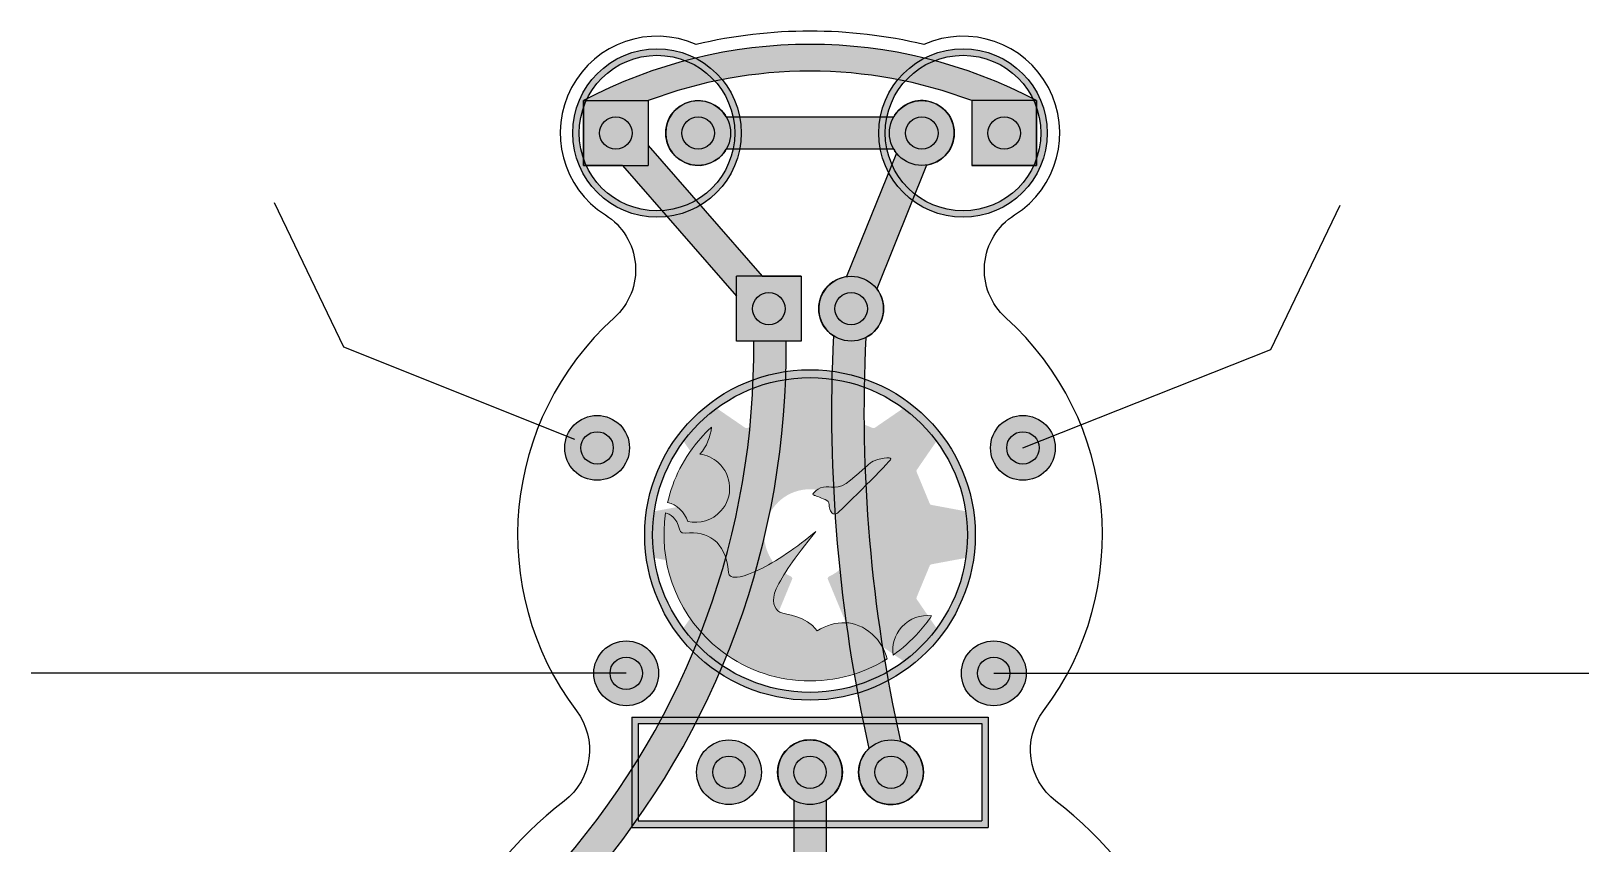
# Model space of a CAD drawing. Header units: inches. Extents: x -24.7 to 24.7, y -18.5 to 33.6.
# Drawn here: x -24.03 to 24.03, y 8.5 to 33.58 of the extents above; entities that cross this region are included whole.
import ezdxf

# ---------------------------------------------------------------- set-up
doc = ezdxf.new("R2010")
doc.units = ezdxf.units.IN
doc.header["$MEASUREMENT"] = 0
for name, color, linetype in [('BottomCopper', 30, 'Continuous'), ('Drill', 7, 'Continuous'), ('TopCopper', 2, 'Continuous'), ('TopSilk', 4, 'Continuous')]:
    doc.layers.add(name, color=color, linetype=linetype)
for name, color, linetype, plot in [('BottomMask', 6, 'Continuous', False), ('BottomSilk', 5, 'Continuous', False), ('Mech', 3, 'Continuous', False), ('TopMask', 1, 'Continuous', False)]:
    doc.layers.add(name, color=color, linetype=linetype, plot=plot)

msp = doc.modelspace()

# ---------------------------------------------------------------- hatches: boundary and pattern name
at = {"layer": 'BottomCopper'}
h = msp.add_hatch(color=256, dxfattribs=at)
edge = h.paths.add_edge_path()
edge.add_arc((-2.500000000000213, 10.70585338085854), 1, 0, 360)
edge = h.paths.add_edge_path()
edge.add_arc((-2.7e-13, 10.70585338085854), 1, 0, 360)
edge = h.paths.add_edge_path()
edge.add_arc((2.499999999999787, 10.70585338085854), 1, 0, 360)
edge = h.paths.add_edge_path()
edge.add_arc((6.569739635290674, 20.71657624683654), 1.000000000000002, 0, 360)
edge = h.paths.add_edge_path()
edge.add_arc((1.269999999999982, 25.01288751418966), 1.000000000000001, 0, 360)
edge = h.paths.add_edge_path()
edge.add_arc((-3.451070847343971, 30.43338221696712), 1, 0, 360)
edge = h.paths.add_edge_path()
edge.add_arc((3.451070847343956, 30.43338221696712), 1, 0, 360)
edge = h.paths.add_edge_path()
edge.add_arc((-7.811366973954392, 6.986633125223079), 0.9999999999999998, 0, 360)
edge = h.paths.add_edge_path()
edge.add_arc((7.811366973954378, 6.986633125223079), 1, 0, 360)
edge = h.paths.add_edge_path()
edge.add_arc((-5.670189068749821, 13.76008967723597), 0.9999999999999987, 0, 360)
edge = h.paths.add_edge_path()
edge.add_arc((-6.569739635290688, 20.71657624683655), 1.000000000000002, 0, 360)
edge = h.paths.add_edge_path()
edge.add_arc((5.670189068749266, 13.76008967723597), 0.9999999999999987, 0, 360)
edge = h.paths.add_edge_path()
edge.add_arc((-10.40000000000002, 1.292415593527416), 1.149999999999999, 0, 360)
edge = h.paths.add_edge_path()
edge.add_arc((-10.40000000000002, -1.807584406472586), 1.149999999999999, 0, 360)
edge = h.paths.add_edge_path()
edge.add_arc((10.40000000000001, 1.292415593527409), 1.149999999999999, 0, 360)
edge = h.paths.add_edge_path()
edge.add_arc((10.40000000000001, -1.807584406472586), 1.15, 0, 360)
h.paths.add_polyline_path([(-0.2700000000000102, 26.01288751418966), (-2.27000000000001, 26.01288751418966), (-2.27000000000001, 24.01288751418966), (-0.2700000000000102, 24.01288751418966)])
h.paths.add_polyline_path([(-6.991070847343963, 31.43338221696712), (-4.99107084734365, 31.43338221696725), (-4.99107084734365, 29.43338221696712), (-6.991070847343963, 29.43338221696712)])
h.paths.add_polyline_path([(4.991070847343636, 31.43338221696725), (4.991070847343636, 29.43338221696712), (6.991070847343948, 29.43338221696712), (6.991070847343948, 31.43338221696712)])
at = {"layer": 'BottomMask'}
h = msp.add_hatch(color=256, dxfattribs=at)
edge = h.paths.add_edge_path()
edge.add_arc((-2.500000000000213, 10.70585338085854), 1, -180, 180, ccw=False)
edge = h.paths.add_edge_path()
edge.add_arc((-2.7e-13, 10.70585338085854), 1, -180, 180, ccw=False)
edge = h.paths.add_edge_path()
edge.add_arc((2.499999999999787, 10.70585338085854), 1, -180, 180, ccw=False)
edge = h.paths.add_edge_path()
edge.add_arc((6.569739635290674, 20.71657624683654), 1.000000000000002, -180, 180, ccw=False)
edge = h.paths.add_edge_path()
edge.add_arc((1.269999999999982, 25.01288751418966), 1.000000000000001, -180, 180, ccw=False)
edge = h.paths.add_edge_path()
edge.add_arc((-3.451070847343971, 30.43338221696712), 1, -180, 180, ccw=False)
edge = h.paths.add_edge_path()
edge.add_arc((3.451070847343956, 30.43338221696712), 1, -180, 180, ccw=False)
edge = h.paths.add_edge_path()
edge.add_arc((-7.811366973954392, 6.986633125223079), 0.9999999999999998, -180, 180, ccw=False)
edge = h.paths.add_edge_path()
edge.add_arc((7.811366973954378, 6.986633125223079), 1, -180, 180, ccw=False)
edge = h.paths.add_edge_path()
edge.add_arc((-5.670189068749821, 13.76008967723597), 0.9999999999999987, -180, 180, ccw=False)
edge = h.paths.add_edge_path()
edge.add_arc((-6.569739635290688, 20.71657624683655), 1.000000000000002, -180, 180, ccw=False)
edge = h.paths.add_edge_path()
edge.add_arc((5.670189068749266, 13.76008967723597), 0.9999999999999987, -180, 180, ccw=False)
edge = h.paths.add_edge_path()
edge.add_arc((-10.40000000000002, 1.292415593527416), 1.149999999999999, -180, 180, ccw=False)
edge = h.paths.add_edge_path()
edge.add_arc((-10.40000000000002, -1.807584406472586), 1.149999999999999, -180, 180, ccw=False)
edge = h.paths.add_edge_path()
edge.add_arc((10.40000000000001, 1.292415593527409), 1.149999999999999, -180, 180, ccw=False)
edge = h.paths.add_edge_path()
edge.add_arc((10.40000000000001, -1.807584406472593), 1.15, -180, 180, ccw=False)
h.paths.add_polyline_path([(-0.2700000000000102, 26.01288751418966), (-2.27000000000001, 26.01288751418966), (-2.27000000000001, 24.01288751418966), (-0.2700000000000102, 24.01288751418966)])
h.paths.add_polyline_path([(-6.991070847343963, 31.43338221696712), (-4.99107084734365, 31.43338221696725), (-4.99107084734365, 29.43338221696712), (-6.991070847343963, 29.43338221696712)])
h.paths.add_polyline_path([(4.991070847343636, 31.43338221696725), (4.991070847343636, 29.43338221696712), (6.991070847343948, 29.43338221696712), (6.991070847343948, 31.43338221696712)])
at = {"layer": 'BottomSilk'}
msp.add_hatch(color=256, dxfattribs=at).paths.add_polyline_path([(1.936591041034504, 21.32935731264797), (0.9564105352497023, 21.73536137171774, -0.2538411184244095), (0.9171187527383751, 21.78385910377519), (0.6935923415916534, 22.98670768195375, 0.3613671218999797), (0.6292602645688419, 23.04018623827238), (-0.629260264568984, 23.04018623827238, 0.3613671218998832), (-0.6935923415917813, 22.98670768195376), (-0.9171187527384888, 21.7838591037752, -0.2538411184243639), (-0.9564105352498444, 21.73536137171774), (-1.936591041034646, 21.32935731264797, -0.2538411184242576), (-1.998667602103282, 21.33586690199928), (-3.007267029570087, 22.0283522472738, 0.3613671218997653), (-3.090571727301665, 22.02067764918412), (-3.980480127717527, 21.13076924876829, 0.3613671218999298), (-3.988154725807178, 21.04746455103667), (-3.295669380532672, 20.03886512356986, -0.2538411184243998), (-3.289159791181348, 19.97678856250121), (-3.695163850251149, 18.99660805671641, -0.253841118424411), (-3.743661582308604, 18.95731627420508), (-4.946510160487151, 18.73378986305835, 0.3613671218999315), (-4.99998871680576, 18.66945778603555), (-4.99998871680576, 17.41093725689772, 0.3613671218998445), (-4.946510160487136, 17.34660517987493), (-3.743661582308604, 17.12307876872819, -0.2538411184244312), (-3.695163850251149, 17.08378698621686), (-3.289159791181348, 16.10360648043206, -0.2538411184243223), (-3.295669380532672, 16.04152991936341), (-3.988154725807178, 15.03293049189662, 0.3613671218999052), (-3.980480127717527, 14.949625794165), (-3.090571727301693, 14.0597173937492, 0.361367121899922), (-3.007267029570059, 14.0520427956595), (-2.035842132818701, 14.71900480923577, -0.2801021772134446), (-1.938878891275564, 14.72438754444536), (-1.505615616642714, 14.49287211512046, 0.4433302773401746), (-1.440402195870703, 14.51622238487782), (-0.5525482015929981, 16.66167146485174, 0.4037481792866288), (-0.5858366823926957, 16.7462168263263, -4.598735168568076), (0.5858366823926247, 16.74621682632632, 0.4037481792867334), (0.5525482015928844, 16.66167146485172), (1.440402195870604, 14.51622238487782, 0.4433302773399434), (1.505615616642586, 14.49287211512046), (1.938878891275436, 14.72438754444536, -0.2801021772135076), (2.035842132818587, 14.71900480923578), (3.007267029569974, 14.0520427956595, 0.3613671218998084), (3.090571727301565, 14.05971739374917), (3.980480127717428, 14.94962579416503, 0.3613671218999552), (3.988154725807092, 15.03293049189662), (3.295669380532587, 16.04152991936341, -0.2538411184243876), (3.289159791181262, 16.10360648043209), (3.695163850251035, 17.08378698621688, -0.2538411184244697), (3.743661582308505, 17.12307876872821), (4.946510160487051, 17.34660517987493, 0.3613671218998203), (4.99998871680566, 17.41093725689772), (4.99998871680566, 18.66945778603557, 0.3613671218998837), (4.946510160487037, 18.73378986305838), (3.743661582308505, 18.95731627420508, -0.2538411184244759), (3.695163850251035, 18.99660805671641), (3.289159791181248, 19.97678856250121, -0.2538411184244254), (3.295669380532573, 20.03886512356989), (3.988154725807092, 21.04746455103668, 0.3613671218998283), (3.980480127717414, 21.13076924876827), (3.090571727301565, 22.02067764918411, 0.3613671218998821), (3.00726702956996, 22.0283522472738), (1.998667602103183, 21.33586690199928, -0.2538411184242726)])
at = {"layer": 'TopCopper'}
h = msp.add_hatch(color=256, dxfattribs=at)
edge = h.paths.add_edge_path()
edge.add_arc((-2.500000000000256, 10.70585338085854), 1, 0, 360)
edge = h.paths.add_edge_path()
edge.add_arc((10.39999999999996, 1.292415593527409), 1.149999999999999, 0, 360)
edge = h.paths.add_edge_path()
edge.add_arc((10.39999999999996, -1.807584406472586), 1.15, 0, 360)
edge = h.paths.add_edge_path()
edge.add_arc((-4.546175167976997, -2.882387643549031), 0.9474802768830163, 0, 360)
edge = h.paths.add_edge_path()
edge.add_arc((7.81136697395435, 6.986633125223079), 1, 0, 360)
edge = h.paths.add_edge_path()
edge.add_arc((-6.56973963529073, 20.71657624683655), 0.9999999999999982, 0, 360)
edge = h.paths.add_edge_path()
edge.add_arc((-5.670189068749849, 13.76008967723597), 1, 0, 360)
edge = h.paths.add_edge_path()
edge.add_arc((6.569739635289977, 20.71657624683655), 0.9999999999999982, 0, 360)
edge = h.paths.add_edge_path()
edge.add_arc((5.670189068749096, 13.76008967723597), 1, 0, 360)
edge = h.paths.add_edge_path()
edge.add_line((4.99107084734392, 29.43338221696712), (6.99107084734392, 29.43338221696712))
edge.add_line((6.99107084734392, 29.43338221696712), (6.99107084734392, 31.43338221696712))
edge.add_arc((-4.26e-14, 18.21482434665118), 14.95343919516433, 62.12639673062549, 117.8736032693746)
edge.add_line((-6.991070847343991, 31.43338221696712), (-6.991070847343991, 29.43338221696712))
edge.add_line((-6.991070847343991, 29.43338221696712), (-5.783161966796854, 29.43338221696712))
edge.add_line((-5.783161966796854, 29.43338221696712), (-2.270000000000039, 25.3997473814012))
edge.add_line((-2.270000000000039, 25.3997473814012), (-2.270000000000039, 24.01288751418966))
edge.add_line((-2.270000000000039, 24.01288751418966), (-1.737716752493597, 24.01288751418966))
edge.add_arc((-25.81321354638334, 23.71913576956257), 24.07728880003035, -40.86721102827647, 0.6990468444769817, ccw=False)
edge.add_arc((-7.811366973954435, 6.986633125223079), 1, 78.10760607714963, 200.5304158754115)
edge.add_arc((-4.26e-14, 1.39054976245e-05), 10.97999533030537, 142.8169054081668, 167.3825951106692)
edge.add_arc((-10.40000000000005, 1.292415593527409), 1.149999999999999, 105.8886185462011, 244.2285382594492)
edge.add_line((-10.90000000000005, 0.2567998346670137), (-10.90000000000005, -0.7719686476121908))
edge.add_arc((-10.40000000000005, -1.807584406472586), 1.15, 115.7714617405508, 424.2285382594492)
edge.add_line((-9.900000000000048, -0.7719686476121908), (-9.900000000000048, 0.2567998346670137))
edge.add_arc((-10.40000000000005, 1.292415593527409), 1.149999999999999, 295.7714617405508, 414.2779908723576)
edge.add_arc((-4.26e-14, 1.39054976245e-05), 9.97999533030537, 143.0433131849834, 167.1117509978999, ccw=False)
edge.add_arc((-7.811366973954435, 6.986633125223079), 1, 260.5870016963252, 378.0973341327755)
edge.add_arc((-25.81321354638334, 23.71913576956257), 25.07728880003035, 319.0916990680133, 360.6711698482629)
edge.add_line((-0.737645288163236, 24.01288751418966), (-0.2700000000000387, 24.01288751418966))
edge.add_line((-0.2700000000000387, 24.01288751418966), (-0.2700000000000387, 26.01288751418966))
edge.add_line((-0.2700000000000387, 26.01288751418966), (-1.477908880546963, 26.01288751418966))
edge.add_line((-1.477908880546963, 26.01288751418966), (-4.991070847343991, 30.04652234975583))
edge.add_line((-4.991070847343991, 30.04652234975583), (-4.991070847343991, 31.43338221696712))
edge.add_arc((-4.26e-14, 18.21482434665118), 14.1294394925665, 69.31443702748987, 110.6855629725087, ccw=False)
edge.add_line((4.99107084734392, 31.43338221696712), (4.99107084734392, 29.43338221696712))
edge = h.paths.add_edge_path()
edge.add_arc((-3.451070847343999, 30.43338221696712), 1, 30.00000000000741, 330.0000000000076)
edge.add_line((-2.585045443559494, 29.93338221696723), (2.585045443559423, 29.93338221696723))
edge.add_arc((3.451070847343928, 30.43338221696712), 1, 209.9999999999925, 218.0813849477614)
edge.add_line((2.663935395695006, 29.81660204481705), (1.129420428191821, 26.00295689761198))
edge.add_arc((1.269999999999939, 25.01288751418966), 1.000000000000005, 98.08138494776661, 236.7174616874816)
edge.add_arc((48.53165995369386, 21.8696629517802), 47.86606762470713, 177.2371465958171, 192.5903196693875)
edge.add_arc((2.499999999999744, 10.70585338085854), 1, 133.1100045777241, 433.1072397316117)
edge.add_arc((48.53165995369386, 21.8696629517802), 46.86606762470713, 177.2482061343194, 192.5792601308853, ccw=False)
edge.add_arc((1.269999999999939, 25.01288751418966), 1.000000000000005, 296.7202265335941, 398.0813849477677)
edge.add_line((2.057135451648804, 25.62966768633981), (3.591650419151961, 29.44331283354478))
edge.add_arc((3.451070847343928, 30.43338221696712), 1, 278.0813849477618, 509.9999999999926)
edge.add_line((2.585045443559565, 30.93338221696723), (-2.585045443559636, 30.93338221696723))
edge = h.paths.add_edge_path()
edge.add_line((-0.5000000000002558, 9.839827977074066), (-0.5000000000002558, 6.678888699626867))
edge.add_line((-0.5000000000002558, 6.678888699626853), (-6.257161922549827, 3.354989713874573))
edge.add_line((-6.257161922549827, 3.354989713874573), (-6.257161922549798, -0.5380336857695482))
edge.add_arc((-4.546175167976997, -2.882387643549031), 2.902321683356263, 126.123199591976, 293.8782349989274)
edge.add_line((-3.371332012619902, -5.536293202153288), (0, -7.482732647166976))
edge.add_line((0, -7.482732647166976), (6.257161922549756, -3.870158526819765))
edge.add_line((6.257161922549756, -3.870158526819772), (6.257161922549741, 0.0227194368556241))
edge.add_arc((4.546239943970022, 2.367120668917401), 2.902321683356263, 306.1216164890556, 473.8769489227544)
edge.add_line((3.371456359172768, 5.021052597692304), (0.4999999999997442, 6.678888699627109))
edge.add_line((0.4999999999997442, 6.678888699627095), (0.4999999999997442, 9.839827977074123))
edge.add_arc((-3.126e-13, 10.70585338085854), 1, 300.0000000000038, 600.0000000000039)
edge = h.paths.add_edge_path()
edge.add_arc((4.546239943970022, 2.367120668917401), 1.435162671603106, 159.7828117400944, 500.2171882599081)
edge.add_line((3.443352568454969, 3.285451399587188), (0.0611640134862199, 5.238158872248491))
edge.add_arc((3.23879965123e-05, 5.132275790951041), 0.1222632509794297, 60.000000000004, 120.0000000000051)
edge.add_line((-0.0610992374932096, 5.238158872248491), (-4.728897596565744, 2.543204233115048))
edge.add_arc((-4.667765971076022, 2.437321151817592), 0.1222632509794298, 120.0000000000034, 180)
edge.add_line((-4.790029222055452, 2.437321151817592), (-4.790029222055452, 0.4599478484857258))
edge.add_arc((-4.546175167976983, 0.4599478484857258), 0.2438540540784727, 180, 360)
edge.add_line((-4.302321113898515, 0.4599478484857258), (-4.302321113898515, 2.155742744287217))
edge.add_arc((-4.180057862919085, 2.155742744287217), 0.1222632509794298, 119.99999999999599, 180, ccw=False)
edge.add_line((-4.241189488408807, 2.261625825584673), (-0.0610992374932096, 4.675002057187754))
edge.add_arc((3.23879965123e-05, 4.569118975890291), 0.1222632509794298, 60.00000000000398, 120.00000000000179, ccw=False)
edge.add_line((0.0611640134862199, 4.675002057187754), (3.199498514376515, 2.863083788291625))
edge = h.paths.add_edge_path()
edge.add_arc((4.546239943970008, -0.975214823117355), 0.2438540540784727, 0, 180)
edge.add_line((4.302385889891539, -0.975214823117355), (4.302385889891539, -2.671009718918846))
edge.add_arc((4.18012263891211, -2.671009718918846), 0.1222632509794298, 299.999999999996, 360, ccw=False)
edge.add_line((4.241254264401832, -2.776892800216302), (0.0611640134862341, -5.190269031819383))
edge.add_arc((3.23879965265e-05, -5.084385950521927), 0.1222632509794298, 239.9999999999966, 299.999999999996, ccw=False)
edge.add_line((-0.0610992374931953, -5.190269031819383), (-3.19943373838349, -3.378350762923247))
edge.add_arc((-4.546175167976997, -2.882387643549031), 1.435162671603106, 339.782811740094, 680.2171882599089)
edge.add_line((-3.443287792461945, -3.800718374218818), (-0.0610992374931953, -5.753425846880127))
edge.add_arc((3.23879965265e-05, -5.647542765582671), 0.1222632509794297, 239.9999999999966, 299.999999999996)
edge.add_line((0.0611640134862341, -5.753425846880127), (4.728962372558769, -3.058471207746678))
edge.add_arc((4.667830747069047, -2.952588126449221), 0.1222632509794298, 300.0000000000034, 360)
edge.add_line((4.790093998048491, -2.952588126449221), (4.790093998048491, -0.975214823117355))
edge = h.paths.add_edge_path()
edge.add_line((5.490514282209759, -5.178808152128099), (1.145893194308059, -7.687176306755092))
edge.add_arc((0, 22.96720564365023), 30.67579182309883, 272.1407800274213, 291.915292547416)
edge.add_arc((-6.728990138899334, -0.5396070396044479), 18.8407711888412, 344.7609269183409, 350.1514667771544)
edge.add_arc((0, 34.31994319057988), 39.87852937002849, 277.9136756439217, 287.262772429572, ccw=False)
edge = h.paths.add_edge_path()
edge.add_line((-1.145893194308073, -7.687176306755092), (-3.439447485709209, -6.362992119213636))
edge.add_arc((-4.546175167976997, -2.882387643549031), 3.652321683356263, 212.0293322795231, 287.63910113974697, ccw=False)
edge.add_arc((0, 34.31994319057988), 39.87852937002849, 252.7372275704279, 258.9511887495983, ccw=False)
edge.add_arc((6.728990138899292, -0.5396070396044621), 18.8407711888412, 189.8485332228455, 195.2390730816588)
edge.add_arc((0, 22.96720564365023), 30.67579182309883, 248.084707452584, 267.8592199725786)
edge = h.paths.add_edge_path()
edge.add_arc((-1.42e-14, 13.73817676139666), 23.59676294084526, 242.4920129551015, 297.5079870448984)
edge.add_arc((-6.728990138899334, -0.5396070396044479), 18.8407711888412, 333.647602805888, 339.32749109580635, ccw=False)
edge.add_arc((-1.42e-14, 6.142769928893912), 18.1513561083425, 235.9857020777205, 304.0142979222792, ccw=False)
edge.add_arc((6.728990138899292, -0.5396070396044621), 18.8407711888412, 200.6725089041933, 206.3523971941119, ccw=False)
edge = h.paths.add_edge_path()
edge.add_arc((-1.42e-14, -0.1960045576466669), 13.96258162180193, 229.5448509095324, 310.4551490904674)
edge.add_arc((-6.728990138899334, -0.5396070396044479), 18.8407711888412, 311.729750624998, 326.92997672866005, ccw=False)
edge.add_arc((-1.42e-14, -5.568138778062497), 10.7404474013861, 237.2407543246607, 302.7592456753388, ccw=False)
edge.add_arc((6.728990138899292, -0.5396070396044621), 18.8407711888412, 213.0700232713396, 228.2702493750016, ccw=False)
edge = h.paths.add_edge_path(flags=16)
edge.add_arc((4.546239943970022, 2.367120668917401), 0.9474802768830163, 0, 360)
at = {"layer": 'TopMask'}
h = msp.add_hatch(color=256, dxfattribs=at)
edge = h.paths.add_edge_path()
edge.add_arc((-4.546175167976997, -2.882387643549031), 0.9474802768830163, 0, 360)
edge = h.paths.add_edge_path()
edge.add_arc((-10.40000000000005, 1.292415593527409), 1.149999999999999, 0, 360)
edge = h.paths.add_edge_path()
edge.add_arc((-10.40000000000005, -1.807584406472586), 1.149999999999999, 0, 360)
edge = h.paths.add_edge_path()
edge.add_arc((10.39999999999996, 1.292415593527409), 1.149999999999999, 0, 360)
edge = h.paths.add_edge_path()
edge.add_arc((10.39999999999996, -1.807584406472586), 1.15, 0, 360)
edge = h.paths.add_edge_path()
edge.add_arc((-2.500000000000256, 10.70585338085854), 1, 0, 360)
edge = h.paths.add_edge_path()
edge.add_arc((-3.126e-13, 10.70585338085854), 1, 0, 360)
edge = h.paths.add_edge_path()
edge.add_arc((2.499999999999744, 10.70585338085854), 1, 0, 360)
edge = h.paths.add_edge_path()
edge.add_arc((6.569739635290645, 20.71657624683654), 1.000000000000002, 0, 360)
edge = h.paths.add_edge_path()
edge.add_arc((1.269999999999939, 25.01288751418966), 1.000000000000001, 0, 360)
edge = h.paths.add_edge_path()
edge.add_arc((-3.451070847343999, 30.43338221696712), 1, 0, 360)
edge = h.paths.add_edge_path()
edge.add_arc((3.451070847343928, 30.43338221696712), 1, 0, 360)
edge = h.paths.add_edge_path()
edge.add_arc((-7.811366973954435, 6.986633125223079), 0.9999999999999998, 0, 360)
edge = h.paths.add_edge_path()
edge.add_arc((7.81136697395435, 6.986633125223079), 1, 0, 360)
edge = h.paths.add_edge_path()
edge.add_arc((-5.670189068749849, 13.76008967723597), 0.9999999999999987, 0, 360)
edge = h.paths.add_edge_path()
edge.add_arc((-6.56973963529073, 20.71657624683655), 1.000000000000002, 0, 360)
edge = h.paths.add_edge_path()
edge.add_arc((5.670189068749224, 13.76008967723597), 0.9999999999999987, 0, 360)
edge = h.paths.add_edge_path()
edge.add_arc((-2.84e-14, -5.56813877806249), 10.7404474013861, 237.2407543246608, 302.7592456753388)
edge.add_arc((-6.728990138899334, -0.5396070396044408), 18.8407711888412, 311.7297506249981, 326.92997672866)
edge.add_arc((-2.84e-14, -0.1960045576466669), 13.96258162180193, 229.5448509095324, 310.45514909046744, ccw=False)
edge.add_arc((6.728990138899292, -0.5396070396044621), 18.8407711888412, 213.0700232713397, 228.2702493750016)
edge = h.paths.add_edge_path()
edge.add_arc((-2.84e-14, 6.142769928893912), 18.1513561083425, 235.9857020777207, 304.0142979222792)
edge.add_arc((-6.728990138899334, -0.5396070396044408), 18.8407711888412, 333.647602805888, 339.3274910958063)
edge.add_arc((-2.84e-14, 13.73817676139666), 23.59676294084526, 242.4920129551015, 297.5079870448985, ccw=False)
edge.add_arc((6.728990138899292, -0.5396070396044621), 18.8407711888412, 200.6725089041934, 206.3523971941119)
edge = h.paths.add_edge_path()
edge.add_arc((-1.42e-14, 22.96720564365023), 30.67579182309883, 248.084707452584, 267.8592199725786)
edge.add_line((-1.145893194308087, -7.687176306755084), (-3.439447485709223, -6.362992119213636))
edge.add_arc((-4.546175167976997, -2.882387643549031), 3.652321683356263, 212.0293322795229, 287.6391011397467, ccw=False)
edge.add_arc((0, 34.31994319057989), 39.87852937002849, 252.7372275704279, 258.9511887495983, ccw=False)
edge.add_arc((6.728990138899292, -0.5396070396044621), 18.8407711888412, 189.8485332228455, 195.2390730816588)
edge = h.paths.add_edge_path()
edge.add_arc((4.546239943970008, 2.367120668917408), 1.435162671603106, 159.7828117400946, 500.2171882599084)
edge.add_line((3.443352568454969, 3.285451399587188), (0.0611640134862057, 5.238158872248491))
edge.add_arc((3.23879964981e-05, 5.132275790951041), 0.1222632509794297, 60.000000000004, 120.0000000000051)
edge.add_line((-0.0610992374932096, 5.238158872248491), (-4.728897596565758, 2.543204233115048))
edge.add_arc((-4.667765971076037, 2.437321151817592), 0.1222632509794298, 119.999999999996, 180)
edge.add_line((-4.790029222055466, 2.437321151817592), (-4.790029222055466, 0.4599478484857258))
edge.add_arc((-4.546175167976997, 0.4599478484857258), 0.2438540540784727, 180, 360)
edge.add_line((-4.302321113898529, 0.4599478484857258), (-4.302321113898529, 2.155742744287217))
edge.add_arc((-4.180057862919085, 2.155742744287217), 0.1222632509794298, 120.00000000000341, 180, ccw=False)
edge.add_line((-4.241189488408807, 2.261625825584673), (-0.0610992374932096, 4.675002057187754))
edge.add_arc((3.23879964981e-05, 4.569118975890291), 0.1222632509794298, 60.00000000000398, 120.00000000000179, ccw=False)
edge.add_line((0.0611640134862057, 4.675002057187754), (3.199498514376501, 2.863083788291625))
edge = h.paths.add_edge_path()
edge.add_arc((4.546239943970008, -0.975214823117355), 0.2438540540784727, 0, 180)
edge.add_line((4.302385889891525, -0.975214823117355), (4.302385889891525, -2.671009718918846))
edge.add_arc((4.180122638912096, -2.671009718918846), 0.1222632509794298, 300.0000000000034, 360, ccw=False)
edge.add_line((4.241254264401817, -2.776892800216302), (0.0611640134862199, -5.190269031819383))
edge.add_arc((3.23879965123e-05, -5.08438595052192), 0.1222632509794298, 240.00000000000398, 299.999999999996, ccw=False)
edge.add_line((-0.0610992374931953, -5.190269031819383), (-3.19943373838349, -3.378350762923247))
edge.add_arc((-4.546175167976997, -2.882387643549031), 1.435162671603106, 339.782811740094, 680.2171882599083)
edge.add_line((-3.443287792461959, -3.800718374218818), (-0.0610992374931953, -5.753425846880127))
edge.add_arc((3.23879965123e-05, -5.647542765582664), 0.1222632509794297, 240.000000000004, 299.999999999996)
edge.add_line((0.0611640134862199, -5.753425846880127), (4.728962372558755, -3.058471207746678))
edge.add_arc((4.667830747069047, -2.952588126449221), 0.1222632509794298, 299.999999999996, 360)
edge.add_line((4.790093998048476, -2.952588126449221), (4.790093998048476, -0.975214823117355))
edge = h.paths.add_edge_path()
edge.add_arc((4.546239943970008, 2.367120668917408), 2.902321683356263, 306.1216164890556, 473.8769489227544)
edge.add_line((3.371456359172754, 5.021052597692304), (-5.68e-14, 6.967563834221792))
edge.add_line((-5.68e-14, 6.967563834221792), (-6.257161922549841, 3.354989713874573))
edge.add_line((-6.257161922549841, 3.354989713874573), (-6.257161922549813, -0.5380336857695482))
edge.add_arc((-4.546175167976997, -2.882387643549031), 2.902321683356263, 126.1231995919763, 293.8782349989274)
edge.add_line((-3.371332012619916, -5.536293202153281), (-1.42e-14, -7.482732647166969))
edge.add_line((-1.42e-14, -7.482732647166969), (6.257161922549741, -3.870158526819765))
edge.add_line((6.257161922549741, -3.870158526819772), (6.257161922549727, 0.0227194368556241))
edge = h.paths.add_edge_path()
edge.add_arc((0, 34.31994319057989), 39.87852937002849, 277.9136756439217, 287.2627724295719)
edge.add_arc((-6.728990138899334, -0.5396070396044408), 18.8407711888412, 344.76092691834094, 350.1514667771543, ccw=False)
edge.add_arc((-1.42e-14, 22.96720564365023), 30.67579182309883, 272.1407800274213, 291.915292547416, ccw=False)
edge.add_line((1.145893194308044, -7.687176306755084), (5.490514282209745, -5.178808152128092))
h.paths.add_polyline_path([(-0.2700000000000387, 26.01288751418966), (-2.270000000000039, 26.01288751418966), (-2.270000000000039, 24.01288751418966), (-0.2700000000000387, 24.01288751418966)])
h.paths.add_polyline_path([(-6.991070847343991, 31.43338221696712), (-4.991070847343678, 31.43338221696723), (-4.991070847343678, 29.43338221696712), (-6.991070847343991, 29.43338221696712)])
h.paths.add_polyline_path([(4.991070847343593, 31.43338221696723), (4.991070847343593, 29.43338221696712), (6.99107084734392, 29.43338221696712), (6.99107084734392, 31.43338221696712)])
edge = h.paths.add_edge_path(flags=16)
edge.add_arc((4.546239943970008, 2.367120668917408), 0.9474802768830163, 0, 360)
at = {"layer": 'TopSilk'}
h = msp.add_hatch(color=256, dxfattribs=at)
h.paths.add_polyline_path([(5.499999999999744, 12.40585338085853), (5.499999999999744, 9.00585338085854), (-5.500000000000256, 9.00585338085854), (-5.500000000000256, 12.40585338085853)])
edge = h.paths.add_edge_path()
edge.add_arc((-4.26e-14, 18.02957528933966), 5.099999999999999, 0, 360)
edge = h.paths.add_edge_path()
edge.add_arc((-4.721070847343995, 30.43338221696723), 2.6, 0, 360)
edge = h.paths.add_edge_path()
edge.add_arc((4.72107084734391, 30.43338221696723), 2.6, 0, 360)
h.paths.add_polyline_path([(-5.300000000000253, 12.20585338085854), (-5.300000000000253, 9.205853380858542), (5.299999999999741, 9.205853380858542), (5.299999999999741, 12.20585338085854)], flags=16)
edge = h.paths.add_edge_path(flags=0)
edge.add_spline(control_points=[(3.747510213641164, 15.52879414036624), (3.631024599518412, 15.35465196774896), (3.50152294979813, 15.18647108673891), (3.357832767346537, 15.02593119828606), (3.11581750222075, 14.75523586282037), (2.848501329842904, 14.52115142100402), (2.562583292825678, 14.32303234070714), (2.520524898448059, 14.62241433357525), (2.605603398335504, 14.93753940593629), (2.822838134150629, 15.18066129757037), (2.825189715480732, 15.18345421209129), (2.828792838695222, 15.18536446023059), (2.831223464775945, 15.18823641950212), (2.834016379296884, 15.19110179171108), (2.835485294245387, 15.19463245723753), (2.838133293390229, 15.19750441650908), (3.075735226607947, 15.46349000225194), (3.419309822119644, 15.57468620514757), (3.747510213641164, 15.52879414036624)], knot_values=[0, 0, 0, 0, 1, 1, 1, 2, 2, 2, 3, 3, 3, 4, 4, 4, 5, 5, 5, 6, 6, 6, 6], degree=3, periodic=1)
edge = h.paths.add_edge_path(flags=0)
edge.add_spline(control_points=[(-4.392765217193102, 19.03410935659832), (-4.228668314963613, 19.75354832823868), (-3.88556798795544, 20.44272304099604), (-3.358958685384849, 21.03177440300321), (-3.256154400177095, 21.14697883346014), (-3.148607429933818, 21.25552045014837), (-3.037048938597977, 21.35748488488106), (-3.067197923886368, 21.05898885192587), (-3.186219557090624, 20.76648375235929), (-3.395839648598681, 20.5224034431243), (-3.193208430455485, 20.49560068561098), (-2.995682185788027, 20.40937274330865), (-2.831908049623451, 20.2629192881176), (-2.396417583298074, 19.87359754320065), (-2.359095286893449, 19.20482955022118), (-2.748226006996489, 18.769365432146), (-3.013144488606372, 18.47303324923827), (-3.406286729801963, 18.36618450762519), (-3.768384145202447, 18.44718561579461), (-3.881378616174061, 18.73461867719817), (-4.096673462068395, 18.96811028338507), (-4.392765217193102, 19.03410935659832)], knot_values=[0, 0, 0, 0, 1, 1, 1, 2, 2, 2, 3, 3, 3, 4, 4, 4, 5, 5, 5, 6, 6, 6, 7, 7, 7, 7], degree=3, periodic=1)
edge = h.paths.add_edge_path(flags=0)
edge.add_spline(control_points=[(1.915443919727039, 14.97048130574561), (1.395823490521295, 15.43510634972677), (0.7913353474297082, 15.40804010971149), (0.2210472330943674, 15.07461617758835), (-0.128837768339622, 15.55337705780039), (-0.7269068189768575, 15.54887809407921), (-0.9302033304375499, 15.65109613072006), (-1.105946159254302, 15.73946157481963), (-1.207077330574521, 16.00011163989754), (-1.040734240015709, 16.36442889537716), (-0.8401186630126176, 16.80383207685688), (-0.5079067503985186, 17.28396965314175), (0.1850094138868599, 18.14022850099474), (-0.3758361462839872, 17.66130294421893), (-1.109015730402305, 17.17631070283514), (-1.554511944740142, 16.96458275131127), (-2.613540339049862, 16.46120601835226), (-2.512422341854744, 16.88611766222338), (-2.521650816486385, 16.97738141384467), (-2.559486903769866, 17.36478632355977), (-2.717780603893374, 17.68807276641951), (-2.967588364015043, 17.88236476337519), (-3.197397802236878, 18.06286345135258), (-3.491404752064696, 18.12927421597517), (-3.842514947132884, 18.07952213253989), (-4.005050715538161, 18.06313352091709), (-4.025002928000163, 18.19898839246622), (-4.026247882821977, 18.20494309701087), (-4.110674263517041, 18.560657648801), (-4.33106749582457, 18.68144132123726), (-4.454209336653463, 18.71005552095164), (-4.675152588683858, 17.25624470687156), (-4.181379792921803, 15.7234550128247), (-3.003474680783924, 14.67028910418395), (-1.475164189270643, 13.30384908775848), (0.7272827511998088, 13.17162698120529), (2.383448126796026, 14.2050053539478), (2.308948449362831, 14.49078506265151), (2.152756022192563, 14.75831860809346), (1.915443919727039, 14.97048130574561)], knot_values=[0, 0, 0, 0, 1, 1, 1, 2, 2, 2, 3, 3, 3, 4, 4, 4, 5, 5, 5, 6, 6, 6, 7, 7, 7, 8, 8, 8, 9, 9, 9, 10, 10, 10, 11, 11, 11, 12, 12, 12, 13, 13, 13, 13], degree=3, periodic=1)
edge = h.paths.add_edge_path(flags=0)
edge.add_spline(control_points=[(2.484342163864468, 20.35057662299312), (2.243499395872462, 20.06520531216751), (0.9065694196681022, 18.7363840099614), (0.829942121031479, 18.69034373627268), (0.7530974493307241, 18.6442738208025), (0.6744808578041841, 18.67376409983596), (0.6369807107107306, 18.76881211889184), (0.6045460147176982, 18.85055097806679), (0.5978535591675751, 18.87441590568308), (0.5902059795477612, 18.96248163843666), (0.582927275430734, 19.0454654524334), (0.5532920810211834, 19.09110062177534), (0.4696034513316505, 19.124454212994), (0.3106905673285212, 19.1839419748772), (0.1335315200636558, 19.25391634033896), (0.1335315200636558, 19.25391634033896), (0.075367757752872, 19.27274216510503), (0.0647757611735216, 19.28366351481186), (0.1501506788756757, 19.363930165507), (0.1977356187321959, 19.41710093440537), (0.2729664601083783, 19.47803126298687), (0.4176117666296193, 19.50811108411853), (0.6165344685575178, 19.54962275230453), (0.8688453124479594, 19.38235417945752), (1.250216472867862, 19.71868959322751), (1.631442717911668, 20.0549821910909), (1.840660998604221, 20.23464102859323), (1.861765947012358, 20.25350637573459), (1.901624262498473, 20.2897253391622), (1.986261429195125, 20.32447209411004), (2.079659389082394, 20.35532589509121), (2.215781036664794, 20.40025624874038), (2.393592203122012, 20.4081607237996), (2.416686444420066, 20.40911584786923), (2.431395355092761, 20.40974161881141), (2.519345814251722, 20.39191044049031), (2.484342163864468, 20.35057662299312)], knot_values=[0, 0, 0, 0, 1, 1, 1, 2, 2, 2, 3, 3, 3, 4, 4, 4, 5, 5, 5, 6, 6, 6, 7, 7, 7, 8, 8, 8, 9, 9, 9, 10, 10, 10, 11, 11, 11, 12, 12, 12, 12], degree=3, periodic=1)
edge = h.paths.add_edge_path(flags=16)
edge.add_arc((-4.26e-14, 18.02957528933966), 4.857309429221655, 0, 360)
edge = h.paths.add_edge_path(flags=16)
edge.add_arc((-4.721070847343995, 30.43338221696723), 2.4, 0, 360)
edge = h.paths.add_edge_path(flags=16)
edge.add_arc((4.72107084734391, 30.43338221696723), 2.4, 0, 360)

# ---------------------------------------------------------------- linework, layer by layer
msp.add_lwpolyline([(-7.582500855615621, 9.81678094364159, 0.2323275400595315), (-12.40417298012474, 2.13e-14, 0.3202622073683156), (-2.84e-14, -18.45860008494622, 0.3202622073683158), (12.40417298012468, 2.13e-14, 0.2323275400595317), (7.582500855615564, 9.81678094364159, -0.4106198396113125), (7.207354475885126, 12.60263542722529, 0.3885552871385678), (6.041971644286207, 24.72971530217131, -0.4970554702736625), (6.314497691703906, 27.90669200908587, 0.9292827033583984), (3.513693559084857, 33.16564617602708, 0.1173441761672732), (-3.513693559084942, 33.16564617602708, 0.9292827033583988), (-6.314497691703991, 27.90669200908587, -0.4970554702736635), (-6.041971644286235, 24.72971530217134, 0.3885552871385683), (-7.207354475885182, 12.60263542722529, -0.4106198396113122)], format="xyb", close=True)
at = {"layer": 'BottomCopper'}
for p, q in [((-6.991070847343963, 31.43338221696712), (-4.99107084734365, 31.43338221696725)), ((-6.991070847343963, 31.43338221696712), (-6.991070847343963, 29.43338221696712)), ((-4.99107084734365, 31.43338221696725), (-4.99107084734365, 29.43338221696712)), ((4.991070847343636, 31.43338221696725), (4.991070847343636, 29.43338221696712)), ((6.991070847343948, 31.43338221696712), (4.991070847343636, 31.43338221696725)), ((6.991070847343948, 31.43338221696712), (6.991070847343948, 29.43338221696712)), ((-6.991070847343963, 29.43338221696712), (-4.99107084734365, 29.43338221696712)), ((6.991070847343948, 29.43338221696712), (4.991070847343636, 29.43338221696712)), ((-0.2700000000000102, 26.01288751418966), (-2.27000000000001, 26.01288751418966)), ((-2.27000000000001, 24.01288751418966), (-2.27000000000001, 26.01288751418966)), ((-0.2700000000000102, 26.01288751418966), (-0.2700000000000102, 24.01288751418966)), ((-0.2700000000000102, 24.01288751418966), (-2.27000000000001, 24.01288751418966))]:
    msp.add_line(p, q, dxfattribs=at)
for centre, radius in [((-3.451070847343971, 30.43338221696712), 1), ((3.451070847343956, 30.43338221696712), 1), ((1.269999999999982, 25.01288751418966), 1.000000000000001), ((-6.569739635290688, 20.71657624683655), 1.000000000000002), ((6.569739635290674, 20.71657624683654), 1.000000000000002), ((-5.670189068749821, 13.76008967723597), 0.9999999999999987), ((5.670189068749266, 13.76008967723597), 0.9999999999999987), ((-2.500000000000213, 10.70585338085854), 1), ((-2.7e-13, 10.70585338085854), 1), ((2.499999999999787, 10.70585338085854), 1)]:
    msp.add_circle(centre, radius, dxfattribs=at)
at = {"layer": 'Drill'}
for centre in [(-5.991070847343806, 30.43338221696712), (-3.451070847343971, 30.43338221696712), (3.451070847343956, 30.43338221696712), (5.991070847343792, 30.43338221696725), (-1.269999999999853, 25.01288751418966), (1.269999999999982, 25.01288751418966), (-6.569739635290688, 20.71657624683655), (6.569739635289977, 20.71657624683655), (-5.670189068750518, 13.76008967723598), (5.670189068749099, 13.76008967723598), (-2.500000000000213, 10.70585338085854), (-2.7e-13, 10.70585338085854), (2.499999999999787, 10.70585338085854)]:
    msp.add_circle(centre, 0.5, dxfattribs=at)
at = {"layer": 'Mech'}
for p, q in [((-14.38686034080594, 23.82261345172421), (-16.52608944818768, 28.27934075876949)), ((14.21624184109502, 23.75282531824746), (16.35547094847676, 28.20955262529274)), ((-7.256096649533494, 20.97030797521523), (-14.38686034080594, 23.82261345172421)), ((6.569739635289977, 20.71657624683655), (14.21624184109502, 23.75282531824746)), ((-5.670189068750518, 13.76008967723598), (-24.03233072485159, 13.76008967723598)), ((5.670189068749099, 13.76008967723598), (24.03233072485017, 13.76008967723598))]:
    msp.add_line(p, q, dxfattribs=at)
at = {"layer": 'TopCopper'}
for p, q in [((-6.991070847343991, 29.43338221696712), (-6.991070847343991, 31.43338221696712)), ((-4.991070847343991, 31.43338221696712), (-4.991070847343991, 30.04652234975583)), ((4.99107084734392, 31.43338221696712), (4.99107084734392, 29.43338221696712)), ((6.99107084734392, 29.43338221696712), (6.99107084734392, 31.43338221696712)), ((-2.585045443559636, 30.93338221696723), (2.585045443559565, 30.93338221696723)), ((-4.991070847343991, 30.04652234975583), (-1.477908880546963, 26.01288751418966)), ((2.585045443559423, 29.93338221696723), (-2.585045443559494, 29.93338221696723)), ((2.663935395695006, 29.81660204481705), (1.129420428191821, 26.00295689761198)), ((-5.783161966796854, 29.43338221696712), (-6.991070847343991, 29.43338221696712)), ((-5.783161966796854, 29.43338221696712), (-2.270000000000039, 25.3997473814012)), ((3.591650419151961, 29.44331283354478), (2.057135451648804, 25.62966768633981)), ((4.99107084734392, 29.43338221696712), (6.99107084734392, 29.43338221696712)), ((-1.477908880546963, 26.01288751418966), (-0.2700000000000387, 26.01288751418966)), ((-0.2700000000000387, 26.01288751418966), (-0.2700000000000387, 24.01288751418966)), ((-2.270000000000039, 24.01288751418966), (-2.270000000000039, 25.3997473814012)), ((-1.737716752493597, 24.01288751418966), (-2.270000000000039, 24.01288751418966)), ((-0.2700000000000387, 24.01288751418966), (-0.737645288163236, 24.01288751418966)), ((-0.5000000000002558, 9.839827977074066), (-0.5000000000002558, 6.678888699626867)), ((0.4999999999997442, 9.839827977074123), (0.4999999999997442, 6.678888699627095))]:
    msp.add_line(p, q, dxfattribs=at)
for centre, radius in [((-6.56973963529073, 20.71657624683655), 0.9999999999999982), ((6.569739635289977, 20.71657624683655), 0.9999999999999982), ((-5.670189068749849, 13.76008967723597), 1), ((5.670189068749096, 13.76008967723597), 1), ((-2.500000000000256, 10.70585338085854), 1)]:
    msp.add_circle(centre, radius, dxfattribs=at)
for centre, radius, start, end in [((-4.26e-14, 18.21482434665118), 14.95343919516433, 62.12639673062549, 117.8736032693746), ((-4.26e-14, 18.21482434665118), 14.1294394925665, 69.31443702748987, 110.6855629725087), ((-3.451070847343999, 30.43338221696712), 1, 30.00000000000741, 330.0000000000076), ((3.451070847343928, 30.43338221696712), 1, 278.0813849477618, 149.9999999999926), ((3.451070847343928, 30.43338221696712), 1, 209.9999999999925, 218.0813849477614), ((1.269999999999939, 25.01288751418966), 1.000000000000005, 98.08138494776661, 236.7174616874816), ((1.269999999999939, 25.01288751418966), 1.000000000000005, 296.7202265335941, 38.08138494776781), ((48.53165995369386, 21.8696629517802), 47.86606762470713, 177.2371465958171, 192.5903196693875), ((48.53165995369386, 21.8696629517802), 46.86606762470713, 177.2482061343194, 192.5792601308854), ((-25.81321354638334, 23.71913576956257), 24.07728880003035, 319.1327889717236, 0.6990468444769494), ((-25.81321354638334, 23.71913576956257), 25.07728880003035, 319.0916990680133, 0.6711698482628583), ((-3.126e-13, 10.70585338085854), 1, 300.0000000000038, 240.0000000000039), ((2.499999999999744, 10.70585338085854), 1, 133.1100045777241, 73.10723973161176)]:
    msp.add_arc(centre, radius, start, end, dxfattribs=at)
at = {"layer": 'TopMask'}
for p, q in [((-6.991070847343991, 31.43338221696712), (-4.991070847343678, 31.43338221696723)), ((-6.991070847343991, 31.43338221696712), (-6.991070847343991, 29.43338221696712)), ((-4.991070847343678, 31.43338221696723), (-4.991070847343678, 29.43338221696712)), ((4.991070847343593, 31.43338221696723), (4.991070847343593, 29.43338221696712)), ((6.99107084734392, 31.43338221696712), (4.991070847343593, 31.43338221696723)), ((6.99107084734392, 31.43338221696712), (6.99107084734392, 29.43338221696712)), ((-6.991070847343991, 29.43338221696712), (-4.991070847343678, 29.43338221696712)), ((6.99107084734392, 29.43338221696712), (4.991070847343593, 29.43338221696712)), ((-0.2700000000000387, 26.01288751418966), (-2.270000000000039, 26.01288751418966)), ((-2.270000000000039, 24.01288751418966), (-2.270000000000039, 26.01288751418966)), ((-0.2700000000000387, 26.01288751418966), (-0.2700000000000387, 24.01288751418966)), ((-0.2700000000000387, 24.01288751418966), (-2.270000000000039, 24.01288751418966))]:
    msp.add_line(p, q, dxfattribs=at)
for centre, radius in [((-3.451070847343999, 30.43338221696712), 1), ((3.451070847343928, 30.43338221696712), 1), ((1.269999999999939, 25.01288751418966), 1.000000000000001), ((-6.56973963529073, 20.71657624683655), 1.000000000000002), ((6.569739635290645, 20.71657624683654), 1.000000000000002), ((-5.670189068749849, 13.76008967723597), 0.9999999999999987), ((5.670189068749224, 13.76008967723597), 0.9999999999999987), ((-2.500000000000256, 10.70585338085854), 1), ((-3.126e-13, 10.70585338085854), 1), ((2.499999999999744, 10.70585338085854), 1)]:
    msp.add_circle(centre, radius, dxfattribs=at)
at = {"layer": 'TopSilk'}
for p, q in [((-5.500000000000256, 12.40585338085853), (5.499999999999744, 12.40585338085853)), ((-5.500000000000256, 12.40585338085853), (-5.500000000000256, 9.00585338085854)), ((-5.300000000000253, 12.20585338085854), (5.299999999999741, 12.20585338085854)), ((-5.300000000000253, 12.20585338085854), (-5.300000000000253, 9.205853380858542)), ((5.299999999999741, 12.20585338085854), (5.299999999999741, 9.205853380858542)), ((5.499999999999744, 12.40585338085853), (5.499999999999744, 9.00585338085854)), ((-5.300000000000253, 9.205853380858542), (5.299999999999741, 9.205853380858542)), ((-5.500000000000256, 9.00585338085854), (5.499999999999744, 9.00585338085854))]:
    msp.add_line(p, q, dxfattribs=at)
for centre, radius in [((-4.721070847343995, 30.43338221696723), 2.6), ((-4.721070847343995, 30.43338221696723), 2.4), ((4.72107084734391, 30.43338221696723), 2.6), ((4.72107084734391, 30.43338221696723), 2.4), ((-4.26e-14, 18.02957528933966), 5.099999999999999), ((-4.26e-14, 18.02957528933966), 4.857309429221655)]:
    msp.add_circle(centre, radius, dxfattribs=at)
at = {"layer": 'TopSilk', "lineweight": 0}
for points, knots in [([(-4.392765217193102, 19.03410935659832), (-4.228668314963613, 19.75354832823868), (-3.88556798795544, 20.44272304099604), (-3.358958685384849, 21.03177440300321), (-3.256154400177095, 21.14697883346014), (-3.148607429933818, 21.25552045014837), (-3.037048938597977, 21.35748488488106), (-3.067197923886368, 21.05898885192587), (-3.186219557090624, 20.76648375235929), (-3.395839648598681, 20.5224034431243), (-3.193208430455485, 20.49560068561098), (-2.995682185788027, 20.40937274330865), (-2.831908049623451, 20.2629192881176), (-2.396417583298074, 19.87359754320065), (-2.359095286893449, 19.20482955022118), (-2.748226006996489, 18.769365432146), (-3.013144488606372, 18.47303324923827), (-3.406286729801963, 18.36618450762519), (-3.768384145202447, 18.44718561579461), (-3.881378616174061, 18.73461867719817), (-4.096673462068395, 18.96811028338507), (-4.392765217193102, 19.03410935659832)], [0, 0, 0, 0, 1, 1, 1, 2, 2, 2, 3, 3, 3, 4, 4, 4, 5, 5, 5, 6, 6, 6, 7, 7, 7, 7]), ([(2.484342163864468, 20.35057662299312), (2.243499395872462, 20.06520531216751), (0.9065694196681022, 18.7363840099614), (0.829942121031479, 18.69034373627268), (0.7530974493307241, 18.6442738208025), (0.6744808578041841, 18.67376409983596), (0.6369807107107306, 18.76881211889184), (0.6045460147176982, 18.85055097806679), (0.5978535591675751, 18.87441590568308), (0.5902059795477612, 18.96248163843666), (0.582927275430734, 19.0454654524334), (0.5532920810211834, 19.09110062177534), (0.4696034513316505, 19.124454212994), (0.3106905673285212, 19.1839419748772), (0.1335315200636558, 19.25391634033896), (0.1335315200636558, 19.25391634033896), (0.075367757752872, 19.27274216510503), (0.0647757611735216, 19.28366351481186), (0.1501506788756757, 19.363930165507), (0.1977356187321959, 19.41710093440537), (0.2729664601083783, 19.47803126298687), (0.4176117666296193, 19.50811108411853), (0.6165344685575178, 19.54962275230453), (0.8688453124479594, 19.38235417945752), (1.250216472867862, 19.71868959322751), (1.631442717911668, 20.0549821910909), (1.840660998604221, 20.23464102859323), (1.861765947012358, 20.25350637573459), (1.901624262498473, 20.2897253391622), (1.986261429195125, 20.32447209411004), (2.079659389082394, 20.35532589509121), (2.215781036664794, 20.40025624874038), (2.393592203122012, 20.4081607237996), (2.416686444420066, 20.40911584786923), (2.431395355092761, 20.40974161881141), (2.519345814251722, 20.39191044049031), (2.484342163864468, 20.35057662299312)], [0, 0, 0, 0, 1, 1, 1, 2, 2, 2, 3, 3, 3, 4, 4, 4, 5, 5, 5, 6, 6, 6, 7, 7, 7, 8, 8, 8, 9, 9, 9, 10, 10, 10, 11, 11, 11, 12, 12, 12, 12]), ([(1.915443919727039, 14.97048130574561), (1.395823490521295, 15.43510634972677), (0.7913353474297082, 15.40804010971149), (0.2210472330943674, 15.07461617758835), (-0.128837768339622, 15.55337705780039), (-0.7269068189768575, 15.54887809407921), (-0.9302033304375499, 15.65109613072006), (-1.105946159254302, 15.73946157481963), (-1.207077330574521, 16.00011163989754), (-1.040734240015709, 16.36442889537716), (-0.8401186630126176, 16.80383207685688), (-0.5079067503985186, 17.28396965314175), (0.1850094138868599, 18.14022850099474), (-0.3758361462839872, 17.66130294421893), (-1.109015730402305, 17.17631070283514), (-1.554511944740142, 16.96458275131127), (-2.613540339049862, 16.46120601835226), (-2.512422341854744, 16.88611766222338), (-2.521650816486385, 16.97738141384467), (-2.559486903769866, 17.36478632355977), (-2.717780603893374, 17.68807276641951), (-2.967588364015043, 17.88236476337519), (-3.197397802236878, 18.06286345135258), (-3.491404752064696, 18.12927421597517), (-3.842514947132884, 18.07952213253989), (-4.005050715538161, 18.06313352091709), (-4.025002928000163, 18.19898839246622), (-4.026247882821977, 18.20494309701087), (-4.110674263517041, 18.560657648801), (-4.33106749582457, 18.68144132123726), (-4.454209336653463, 18.71005552095164), (-4.675152588683858, 17.25624470687156), (-4.181379792921803, 15.7234550128247), (-3.003474680783924, 14.67028910418395), (-1.475164189270643, 13.30384908775848), (0.7272827511998088, 13.17162698120529), (2.383448126796026, 14.2050053539478), (2.308948449362831, 14.49078506265151), (2.152756022192563, 14.75831860809346), (1.915443919727039, 14.97048130574561)], [0, 0, 0, 0, 1, 1, 1, 2, 2, 2, 3, 3, 3, 4, 4, 4, 5, 5, 5, 6, 6, 6, 7, 7, 7, 8, 8, 8, 9, 9, 9, 10, 10, 10, 11, 11, 11, 12, 12, 12, 13, 13, 13, 13]), ([(3.747510213641164, 15.52879414036624), (3.631024599518412, 15.35465196774896), (3.50152294979813, 15.18647108673891), (3.357832767346537, 15.02593119828606), (3.11581750222075, 14.75523586282037), (2.848501329842904, 14.52115142100402), (2.562583292825678, 14.32303234070714), (2.520524898448059, 14.62241433357525), (2.605603398335504, 14.93753940593629), (2.822838134150629, 15.18066129757037), (2.825189715480732, 15.18345421209129), (2.828792838695222, 15.18536446023059), (2.831223464775945, 15.18823641950212), (2.834016379296884, 15.19110179171108), (2.835485294245387, 15.19463245723753), (2.838133293390229, 15.19750441650908), (3.075735226607947, 15.46349000225194), (3.419309822119644, 15.57468620514757), (3.747510213641164, 15.52879414036624)], [0, 0, 0, 0, 1, 1, 1, 2, 2, 2, 3, 3, 3, 4, 4, 4, 5, 5, 5, 6, 6, 6, 6])]:
    msp.add_open_spline(points, degree=3, knots=knots, dxfattribs=at)

doc.saveas('drawing.dxf')
